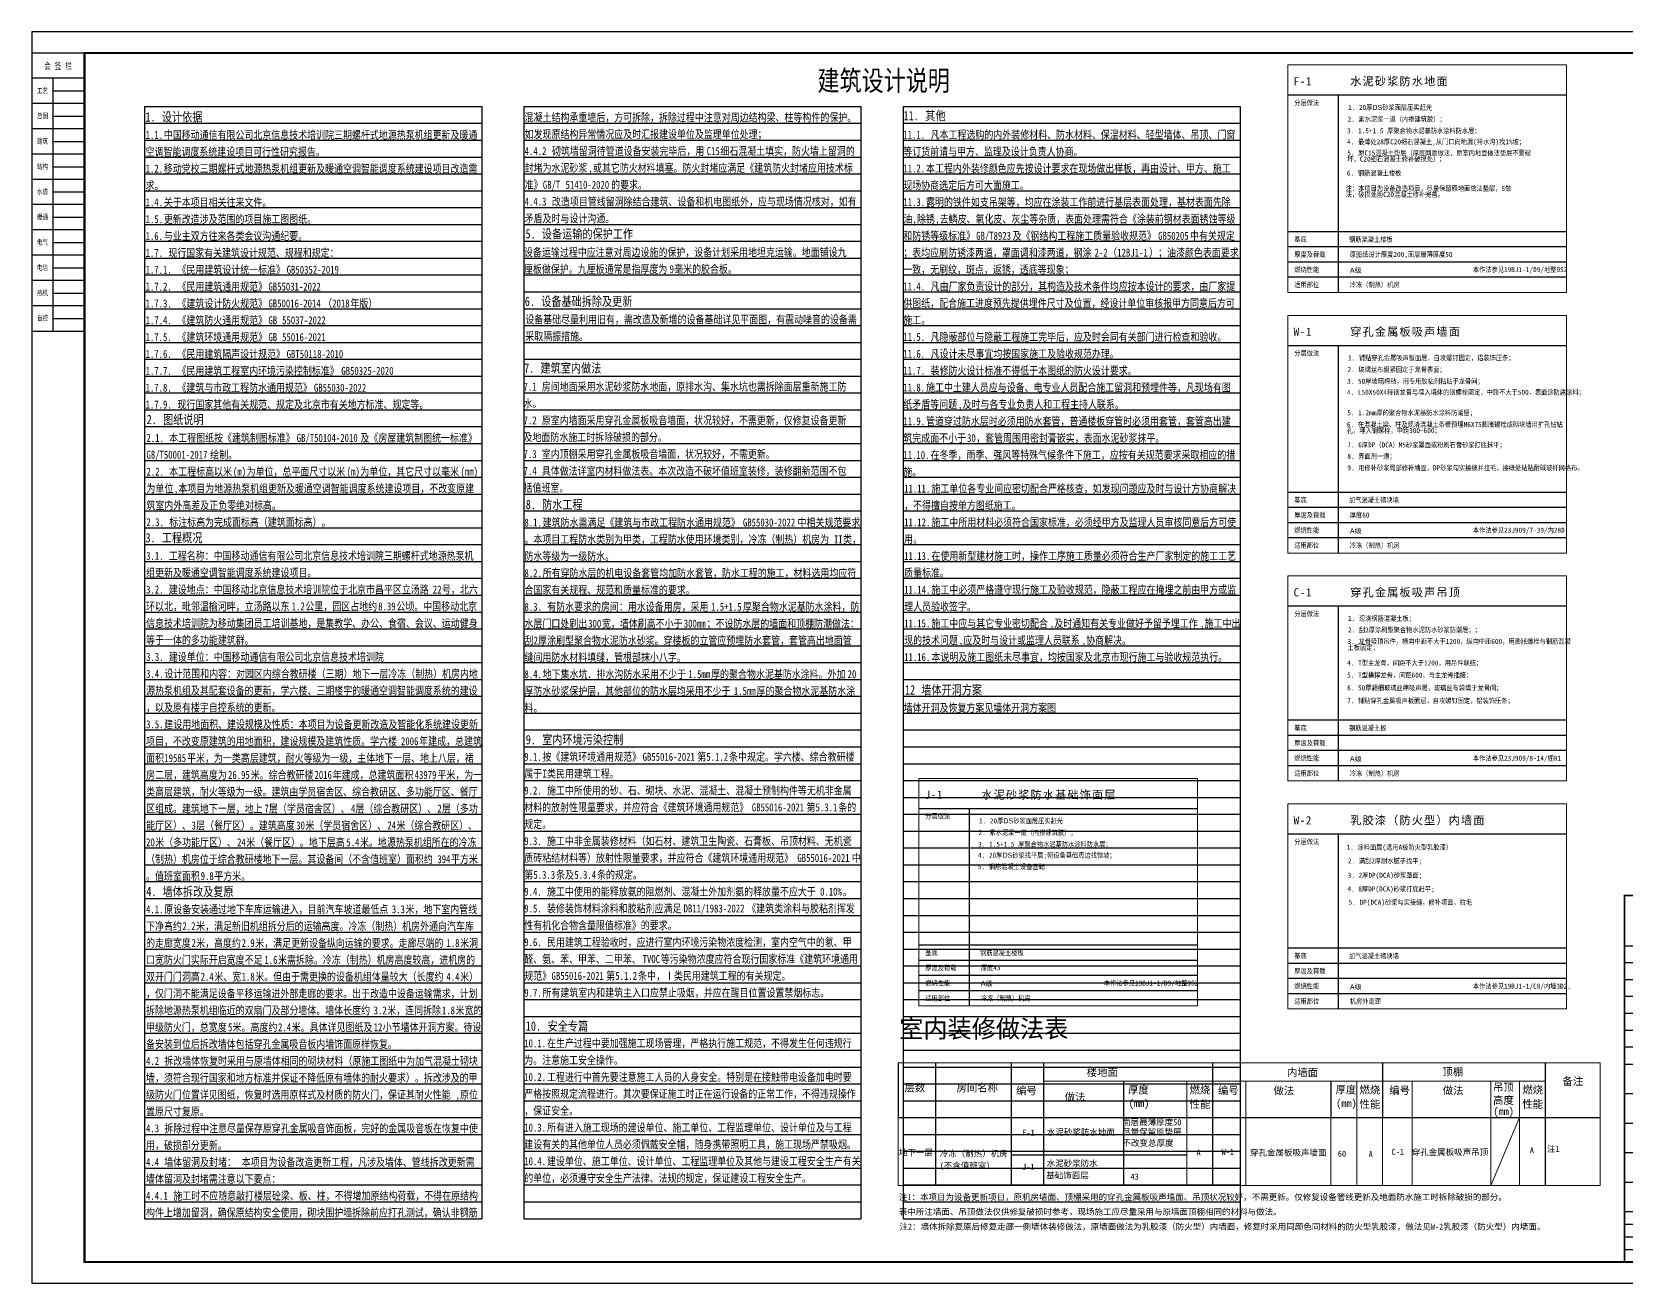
# Model space of a CAD drawing. Extents: x 18543 to 80083, y -69134 to -39434.
# Drawn here: x 18543 to 56379, y -69134 to -39434 of the extents above; entities that cross this region are included whole.
import ezdxf
from ezdxf.enums import TextEntityAlignment as Align

# ---------------------------------------------------------------- set-up
doc = ezdxf.new("R2010")
doc.units = 0
doc.header["$LTSCALE"] = 1000
doc.header["$MEASUREMENT"] = 0
doc.layers.get('0').update_dxf_attribs({"linetype": 'CONTINUOUS'})
for name, color, linetype in [('C_BLOCK_', 7, 'CONTINUOUS'), ('PUB_TEXT', 7, 'CONTINUOUS'), ('PUB_TITLE', 4, 'CONTINUOUS')]:
    doc.layers.add(name, color=color, linetype=linetype)
doc.layers.add('LINE_251', color=251, linetype='CONTINUOUS', plot=False)
doc.layers.add('不打印层', color=167, linetype='CONTINUOUS', plot=False)
for name, color, linetype, lineweight in [('员工餐厅房间材料做法选用表$0$做法参考图集来源', 7, 'CONTINUOUS', 0), ('员工餐厅房间材料做法选用表$0$材料做法选用表$0$HATCH', 4, 'CONTINUOUS', 0), ('员工餐厅房间材料做法选用表$0$材料做法选用表$0$PUB_TEXT', 7, 'CONTINUOUS', 0)]:
    doc.layers.add(name, color=color, linetype=linetype, lineweight=lineweight)
doc.styles.add('-宋体', font='', dxfattribs={"width": 0.8})
doc.styles.add('BZTK 仿宋GB2312', font='SIMFANG_0.TTF')
doc.styles.add('BZTK_仿宋GB2312', font='SIMFANG_0.TTF', dxfattribs={"width": 0.75})
doc.styles.add('FS', font='simfang.ttf', dxfattribs={"width": 0.8})
doc.styles.add('员工餐厅房间材料做法选用表$0$材料做法表$0$Style-黑体', font='simhei.ttf')
doc.styles.add('员工餐厅房间材料做法选用表$0$材料做法选用表$0$STYLE-黑体', font='simhei.ttf')
doc.styles.get('-宋体').set_extended_font_data('SimSun')

# ---------------------------------------------------------------- blocks, each defined once
blk = doc.blocks.new('A$C46C33BC1')
at = {"layer": 'LINE_251'}
for p, q in [((0, 26400), (0, 0)), ((0, 26400), (8000, 26400)), ((8000, 26400), (8000, 0)), ((0, 26000), (8000, 26000)), ((0, 25600), (8000, 25600)), ((0, 25200), (8000, 25200)), ((0, 24800), (8000, 24800)), ((0, 24400), (8000, 24400)), ((0, 24000), (8000, 24000)), ((0, 23600), (8000, 23600)), ((0, 23200), (8000, 23200)), ((0, 22800), (8000, 22800)), ((0, 22400), (8000, 22400)), ((0, 22000), (8000, 22000)), ((0, 21600), (8000, 21600)), ((0, 21200), (8000, 21200)), ((0, 20800), (8000, 20800)), ((0, 20400), (8000, 20400)), ((0, 20000), (8000, 20000)), ((0, 19600), (8000, 19600)), ((0, 19200), (8000, 19200)), ((0, 18800), (8000, 18800)), ((0, 18400), (8000, 18400)), ((0, 18000), (8000, 18000)), ((0, 17600), (8000, 17600)), ((0, 17200), (8000, 17200)), ((0, 16800), (8000, 16800)), ((0, 16400), (8000, 16400)), ((0, 16000), (8000, 16000)), ((0, 15600), (8000, 15600)), ((0, 15200), (8000, 15200)), ((0, 14800), (8000, 14800)), ((0, 14400), (8000, 14400)), ((0, 14000), (8000, 14000)), ((0, 13600), (8000, 13600)), ((0, 13200), (8000, 13200)), ((0, 12800), (8000, 12800)), ((0, 12400), (8000, 12400)), ((0, 12000), (8000, 12000)), ((0, 11600), (8000, 11600)), ((0, 11200), (8000, 11200)), ((0, 10800), (8000, 10800)), ((0, 10400), (8000, 10400)), ((0, 10000), (8000, 10000)), ((0, 9600), (8000, 9600)), ((0, 9200), (8000, 9200)), ((0, 8800), (8000, 8800)), ((0, 8400), (8000, 8400)), ((0, 8000), (8000, 8000)), ((0, 7600), (8000, 7600)), ((0, 7200), (8000, 7200)), ((0, 6800), (8000, 6800)), ((0, 6400), (8000, 6400)), ((0, 6000), (8000, 6000)), ((0, 5600), (8000, 5600)), ((0, 5200), (8000, 5200)), ((0, 4800), (8000, 4800)), ((0, 4400), (8000, 4400)), ((0, 4000), (8000, 4000)), ((0, 3600), (8000, 3600)), ((0, 3200), (8000, 3200)), ((0, 2800), (8000, 2800)), ((0, 2400), (8000, 2400)), ((0, 2000), (8000, 2000)), ((0, 1600), (8000, 1600)), ((0, 1200), (8000, 1200)), ((0, 800), (8000, 800)), ((0, 400), (8000, 400)), ((0, 0), (8000, 0))]:
    blk.add_line(p, q, dxfattribs=at)
blk = doc.blocks.new('标准图框_A1_横式')
for p, q in [((0, 584), (25, 584)), ((10.1, 554), (25, 554)), ((10.1, 542), (25, 542)), ((10.1, 530), (25, 530)), ((10.1, 518), (25, 518)), ((10.1, 506), (25, 506)), ((10.1, 494), (25, 494)), ((10.1, 482), (25, 482)), ((10.1, 470), (25, 470)), ((10.1, 458), (25, 458)), ((831, 160), (756, 160)), ((831, 152), (756, 152)), ((831, 144), (756, 144)), ((831, 136), (756, 136)), ((831, 128), (756, 128)), ((831, 120), (756, 120)), ((831, 112), (756, 112)), ((756, 104), (831, 104)), ((756, 90), (831, 90)), ((756, 76), (831, 76)), ((756, 62), (831, 62)), ((756, 48), (831, 48)), ((756, 34), (831, 34)), ((756, 28), (831, 28)), ((756, 22), (831, 22)), ((756, 16), (831, 16))]:
    blk.add_line(p, q)
at = {"color": 7}
for p, q in [((25, 572), (0, 572)), ((10, 572), (10, 452)), ((25, 560), (0, 560)), ((10.1, 566), (25, 566)), ((25, 548), (0, 548)), ((25, 536), (0, 536)), ((25, 524), (0, 524)), ((25, 512), (0, 512)), ((25, 500), (0, 500)), ((25, 488), (0, 488)), ((25, 488), (0.2, 488)), ((25, 476), (0, 476)), ((25, 476), (0.2, 476)), ((25, 464), (0, 464)), ((25, 464), (0.2, 464))]:
    blk.add_line(p, q, dxfattribs=at)
for points in [[(841, 594), (0, 594)], [(0, 594), (0, 0)], [(0, 584), (0, 452), (25, 452), (25, 584)], [(0, 0), (841, 0)]]:
    blk.add_lwpolyline(points, dxfattribs=at)
at = {"color": 4, "const_width": 0.8}
for points in [[(831, 584), (25, 584)], [(25, 584), (25, 10)]]:
    blk.add_lwpolyline(points, dxfattribs=at)
at = {"lineweight": 80, "const_width": 0.8}
blk.add_lwpolyline([(831, 10), (831, 184), (756, 184), (756, 10)], dxfattribs=at)
at = {"color": 4}
blk.add_lwpolyline([(25, 10, 0.8, 0.8, 0), (831, 10, 0, 0, 0)], format="xyseb", dxfattribs=at)
at = {"lineweight": 30, "const_width": 0.3}
blk.add_lwpolyline([(831, 10), (756, 10)], dxfattribs=at)
at = {"color": 7, "style": 'BZTK 仿宋GB2312', "width": 0.75}
blk.add_text('会 签 栏', height=3, dxfattribs=at).set_placement((5.87, 576.31))
at = {"char_height": 2.5, "width": 9.9, "attachment_point": 5, "style": 'BZTK_仿宋GB2312'}
for s, insert in [('工艺', (5.05, 566)), ('总图', (5.05, 554)), ('建筑', (5.05, 542)), ('结构', (5.05, 530)), ('水道', (5.05, 518)), ('暖通', (5.05, 506)), ('电气', (5.05, 494)), ('电信', (5.05, 482)), ('热机', (5.05, 470)), ('自控', (5.05, 458))]:
    blk.add_mtext(s, dxfattribs=dict(at, insert=insert))
at = {"style": 'BZTK_仿宋GB2312', "width": 0.75}
for tag, height, p in [('工艺', 2.5, (17.55, 569)), ('总图', 2.5, (17.55, 557)), ('建筑', 2.5, (17.55, 545)), ('结构', 2.5, (17.55, 533)), ('水道', 2.5, (17.55, 521)), ('暖通', 2.5, (17.55, 509)), ('电气', 2.5, (17.55, 497)), ('电信', 2.5, (17.55, 485)), ('热机', 2.5, (17.55, 473)), ('自控', 2.5, (17.55, 461)), ('审定', 3, (781.22, 156.28)), ('总设计师', 3, (782, 148)), ('审核', 3, (782, 140)), ('标审', 3, (782, 132)), ('专业负责人', 3, (782, 124)), ('校核', 3, (782, 116)), ('设计', 3, (782, 108)), ('建筑物号', 3, (801, 69)), ('图名', 3, (801, 55)), ('图号', 3, (801, 41)), ('出图状态', 3, (782, 31)), ('设计阶段', 3, (819.5, 31)), ('版号', 3, (782, 25)), ('专业', 3, (819.5, 25)), ('比例', 3, (782, 19)), ('日期', 3, (819.5, 19)), ('张数', 3, (782, 13)), ('张号', 3, (819.5, 13))]:
    blk.add_attdef(tag, text='', height=height, dxfattribs=at).set_placement(p, align=Align.MIDDLE_CENTER)
at = {"style": 'BZTK_仿宋GB2312', "width": 0.75, "flags": 1}
for tag, p in [('审定签名位置_001', (811.75, 157.58)), ('总设计师签名位置_001', (811.75, 149.58)), ('审核签名位置_001', (811.75, 141.58)), ('标审签名位置_001', (811.75, 133.58)), ('专业负责人签名位置_001', (811.75, 125.58)), ('校核签名位置_001', (811.75, 117.58)), ('设计签名位置_001', (811.75, 109.58))]:
    blk.add_attdef(tag, text='', height=3, dxfattribs=at).set_placement(p, align=Align.TOP_LEFT)
at = {"style": 'BZTK_仿宋GB2312', "width": 0.75}
for tag, p in [('建设单位_001', (801, 98.5)), ('项目名称_001', (801, 84.5))]:
    blk.add_attdef(tag, text='', height=3, dxfattribs=at).set_placement(p, align=Align.TOP_LEFT)
blk = doc.blocks.new('A$C1E6212F9')
at = {"layer": 'C_BLOCK_'}
blk.add_blockref('标准图框_A1_横式', (0, 0), dxfattribs=at)

msp = doc.modelspace()

# ---------------------------------------------------------------- linework, layer by layer
at = {"ltscale": 0.0005}
for p, q in [((54963, -40938), (48348, -40938)), ((49548, -40938), (49548, -45618)), ((54963, -44178), (48348, -44178)), ((54963, -44538), (48348, -44538)), ((54963, -44898), (48348, -44898)), ((54963, -45258), (48348, -45258)), ((54963, -46883), (48348, -46883)), ((49548, -46883), (49548, -51804)), ((54963, -50364), (48348, -50364)), ((54963, -50724), (48348, -50724)), ((54963, -51084), (48348, -51084)), ((54963, -51444), (48348, -51444)), ((54963, -53068), (48348, -53068)), ((49548, -53068), (49548, -57215)), ((54963, -55775), (48348, -55775)), ((54963, -56135), (48348, -56135)), ((54963, -56495), (48348, -56495)), ((54963, -56855), (48348, -56855)), ((46206, -57873), (39590, -57873)), ((40790, -57873), (40790, -62553)), ((54963, -58479), (48348, -58479)), ((49548, -58479), (49548, -62626)), ((46206, -61113), (39590, -61113)), ((54963, -61186), (48348, -61186)), ((46206, -61473), (39590, -61473)), ((54963, -61546), (48348, -61546)), ((46206, -61833), (39590, -61833)), ((54963, -61906), (48348, -61906)), ((46206, -62193), (39590, -62193)), ((54963, -62266), (48348, -62266))]:
    msp.add_line(p, q, dxfattribs=at)
msp.add_line((41788, -66086), (45952, -66086))
at = {"layer": 'PUB_TITLE'}
msp.add_lwpolyline([(18543, -69134), (60593, -69134), (60593, -39434), (18543, -39434)], close=True, dxfattribs=at)
at = {"layer": 'PUB_TITLE', "const_width": 50}
msp.add_lwpolyline([(19793, -68634), (60093, -68634), (60093, -39934), (19793, -39934)], close=True, dxfattribs=at)
at = {"layer": '员工餐厅房间材料做法选用表$0$材料做法选用表$0$HATCH'}
for p, q in [((54963, -40218), (48348, -40218)), ((54963, -40218), (48348, -40218)), ((48348, -40218), (48348, -45618)), ((54963, -40218), (54963, -45618)), ((54963, -45618), (48348, -45618)), ((54963, -46163), (48348, -46163)), ((54963, -46163), (48348, -46163)), ((48348, -46163), (48348, -51804)), ((54963, -46163), (54963, -51804)), ((54963, -51804), (48348, -51804)), ((54963, -52348), (48348, -52348)), ((54963, -52348), (48348, -52348)), ((48348, -52348), (48348, -57215)), ((54963, -52348), (54963, -57215)), ((46206, -57153), (39590, -57153)), ((46206, -57153), (39590, -57153)), ((39590, -57153), (39590, -62553)), ((46206, -57153), (46206, -62553)), ((54963, -57215), (48348, -57215)), ((54963, -57759), (48348, -57759)), ((54963, -57759), (48348, -57759)), ((48348, -57759), (48348, -62626)), ((54963, -57759), (54963, -62626)), ((46206, -62553), (39590, -62553)), ((54963, -62626), (48348, -62626)), ((39106, -63906), (55764, -63906)), ((55764, -63906), (55764, -66818)), ((42551, -64339), (54461, -64339)), ((45952, -64339), (45952, -66818)), ((47355, -64339), (47355, -65204)), ((49374, -64339), (49374, -66818)), ((49985, -64339), (49985, -66818)), ((50596, -64339), (50596, -66818)), ((51304, -64339), (51304, -65204)), ((53172, -64339), (53171, -66818)), ((53850, -64339), (53850, -66818)), ((39106, -65204), (39106, -66818)), ((39106, -65204), (55764, -65204)), ((47355, -65204), (47355, -66818)), ((51304, -65204), (51304, -66818)), ((53171, -66818), (53850, -65204)), ((39106, -66818), (55764, -66818))]:
    msp.add_line(p, q, dxfattribs=at)
at = {"layer": '员工餐厅房间材料做法选用表$0$材料做法选用表$0$HATCH', "lineweight": 30}
for p, q in [((39106, -63906), (39106, -65204)), ((39987, -63906), (39987, -65204)), ((41788, -63906), (41788, -66818)), ((42551, -63906), (42551, -65204)), ((46562, -63906), (46562, -65204)), ((46562, -63906), (46562, -65204)), ((50596, -63906), (50596, -65204)), ((54461, -63906), (54461, -65204)), ((44451, -64333), (44451, -65198)), ((49375, -64333), (49375, -65198)), ((39106, -65204), (55764, -65204)), ((39987, -65204), (39987, -66818)), ((42551, -65204), (42551, -66818)), ((44451, -65198), (44451, -66818)), ((46562, -65204), (46562, -66818)), ((46563, -65204), (46563, -66818)), ((54461, -65204), (54461, -66818))]:
    msp.add_line(p, q, dxfattribs=at)

# ---------------------------------------------------------------- block references
at = {"layer": 'PUB_TEXT', "xscale": 50, "yscale": 50, "zscale": 50}
msp.add_blockref('A$C1E6212F9', (18543, -69134), dxfattribs=at)
at = {"layer": '不打印层'}
for p in [(21219, -67604), (30219, -67604), (39219, -67604)]:
    msp.add_blockref('A$C46C33BC1', p, dxfattribs=at)

# ---------------------------------------------------------------- texts
at = {"style": '-宋体', "width": 0.8}
msp.add_text('建筑设计说明', height=480, dxfattribs=at).set_placement((37188, -40830))
at = {"color": 7, "lineweight": 30, "style": '员工餐厅房间材料做法选用表$0$材料做法选用表$0$STYLE-黑体'}
for s, height, p in [('水泥砂浆防水地面 ', 144.2, (42632, -65622)), ('尽量保留原垫层', 144.2, (44418, -65615)), ('面层最薄厚度50', 144.2, (44418, -65386)), ('F-1', 144.2, (42051, -65632)), ('不改变总厚度', 144.2, (44426, -65880)), ('地下一层', 144.2, (39120, -66106)), ('冷冻（制热）机房', 144.2, (40088, -66130)), ('水泥砂浆防水', 144.2, (42627, -66362)), ('A', 144, (46183, -66109)), ('W-1', 144.2, (46778, -66090)), ('穿孔金属板吸声墙面 ', 144.2, (47451, -66108)), ('60', 144.2, (49538, -66134)), ('A', 144, (50269, -66143)), ('C-1', 144.2, (50812, -66091)), ('穿孔金属板吸声吊顶 ', 144.2, (51289, -66097)), ('A', 144, (54094, -66051)), ('注1', 144.2, (54501, -66022)), ('(不含值班室）', 144.2, (40088, -66415)), ('J-1', 144.2, (42043, -66444)), ('基础饰面层 ', 144.2, (42617, -66648)), ('43', 144.2, (44615, -66679)), ('表中所注墙面、吊顶做法仅供修复破损时参考，现场施工应尽量采用与原墙面顶棚相同的材料与做法。', 144.17, (39120, -67513)), ('注1：本项目为设备更新项目，原机房墙面、顶棚采用的穿孔金属板吸声墙面、吊顶状况较好，不需更新。仅修复设备管线更新及地面防水施工时拆除破损的部分。 ', 144.17, (39120, -67164)), ('注2：墙体拆除复原后修复走廊一侧墙体装修做法，原墙面做法为乳胶漆（防火型）内墙面，修复时采用同颜色同材料的防火型乳胶漆，做法见W-2乳胶漆（防火型）内墙面。 ', 144.17, (39133, -67866))]:
    msp.add_text(s, height=height, dxfattribs=at).set_placement(p)
at = {"layer": 'PUB_TEXT', "style": 'FS', "width": 0.8}
for s, p in [('1.', (21240, -41561)), ('设计依据', (21627, -41561)), ('11.', (39231, -41530)), ('其他', (39747, -41530)), ('5.', (30259, -44338)), ('设备运输的保护工作', (30646, -44338)), ('6.', (30243, -45939)), ('设备基础拆除及更新', (30631, -45939)), ('建筑室内做法', (30614, -47523)), ('7.', (30227, -47523)), ('2.', (21268, -48745)), ('图纸说明', (21656, -48745)), ('8.', (30265, -50762)), ('防水工程', (30652, -50762)), ('3.', (21240, -51551)), ('工程概况', (21627, -51551)), ('12', (39265, -55162)), ('墙体开洞方案', (39652, -55162)), ('9.', (30266, -56343)), ('室内环境污染控制', (30653, -56343)), ('4.', (21259, -59949)), ('墙体拆改及复原', (21646, -59949)), ('10.', (30266, -63143)), ('安全专篇', (30782, -63143))]:
    msp.add_text(s, height=220.6, dxfattribs=at).set_placement(p)
at = {"layer": 'PUB_TEXT', "color": 1, "style": '-宋体', "width": 0.8}
for s, height, p in [('混凝土结构承重墙后，方可拆除，拆除过程中注意对周边结构梁、柱等构件的保护。', 189.87, (30238, -41558)), ('1.1.', 189.9, (21242, -41974)), ('中国移动通信有限公司北京信息技术培训院三期螺杆式地源热泵机组更新及暖通', 189.87, (21674, -41974)), ('如发现原结构异常情况应及时汇报建设单位及监理单位处理；', 189.87, (30238, -41958)), ('11.1.', 189.9, (39225, -41969)), ('凡本工程选购的内外装修材料、防水材料、保温材料、轻型墙体、吊顶、门窗', 189.87, (39873, -41969)), ('空调智能调度系统建设项目可行性研究报告。', 189.87, (21242, -42374)), ('4.4.2', 189.9, (30238, -42358)), ('砌筑墙留洞待管道设备安装完毕后，用', 189.87, (30886, -42358)), ('C15', 189.9, (34559, -42358)), ('细石混凝土填实，防火墙上留洞的', 189.87, (34883, -42358)), ('等订货前请与甲方、监理及设计负责人协商。', 189.87, (39225, -42369)), ('1.2.', 189.9, (21242, -42774)), ('移动党校三期螺杆式地源热泵机组更新及暖通空调智能调度系统建设项目改造需', 189.87, (21674, -42774)), ('封堵为水泥砂浆', 189.9, (30238, -42758)), (',', 190, (31750, -42758)), ('或其它防火材料填塞。防火封堵应满足《建筑防火封堵应用技术标', 189.87, (31858, -42758)), ('11.2.', 189.9, (39225, -42769)), ('本工程内外装修颜色应先按设计要求在现场做出样板，再由设计、甲方、施工', 189.87, (39765, -42769)), ('求。', 189.9, (21242, -43174)), ('准》', 189.9, (30238, -43158)), ('GB/T', 189.9, (30670, -43158)), ('51410-2020', 189.9, (31210, -43158)), ('的要求。', 189.9, (32290, -43158)), ('现场协商选定后方可大面施工。', 189.87, (39225, -43169)), ('1.4.', 189.9, (21242, -43574)), ('关于本项目相关往来文件。', 189.87, (21674, -43574)), ('4.4.3', 189.9, (30238, -43558)), ('改造项目管线留洞除结合建筑、设备和机电图纸外，应与现场情况核对，如有', 189.87, (30886, -43558)), ('11.3.', 189.9, (39225, -43569)), ('露明的铁件如支吊架等，均应在涂装工作前进行基层表面处理，基材表面先除', 189.87, (39765, -43569)), ('1.5.', 189.9, (21242, -43974)), ('更新改造涉及范围的项目施工图图纸。', 189.87, (21674, -43974)), ('矛盾及时与设计沟通。', 189.9, (30238, -43958)), ('油', 190, (39225, -43969)), ('除锈', 189.9, (39549, -43969)), ('去鳞皮、氧化皮、灰尘等杂质，表面处理需符合《涂装前钢材表面锈蚀等级', 189.87, (40089, -43969)), ('1.6.', 189.9, (21242, -44374)), ('与业主双方往来各类会议沟通纪要。', 189.87, (21674, -44374)), ('和防锈等级标准》', 189.9, (39225, -44369)), (',', 190, (39441, -43969)), (',', 190, (39981, -43969)), ('GB/T8923', 189.9, (40954, -44369)), ('及《钢结构工程施工质量验收规范》', 189.87, (41818, -44369)), ('GB50205', 189.9, (45274, -44369)), ('中有关规定', 189.9, (46030, -44369)), ('1.7.', 189.9, (21242, -44774)), ('现行国家有关建筑设计规范、规程和规定：', 189.87, (21782, -44774)), ('设备运输过程中应注意对周边设施的保护，设备计划采用地坦克运输。地面铺设九', 189.87, (30223, -44759)), ('；表均应刷防锈漆两道，罩面调和漆两道，钢涂', 189.87, (39225, -44769)), ('2-2', 189.9, (43762, -44769)), ('（', 190, (44086, -44769)), ('12BJ1-1', 189.9, (44302, -44769)), ('）；油漆颜色表面要求', 189.9, (45058, -44769)), ('1.7.1.', 189.9, (21242, -45174)), ('《民用建筑设计统一标准》', 189.87, (21998, -45174)), ('GB50352-2019', 189.87, (24590, -45174)), ('厘板做保护。九厘板通常是指厚度为', 189.87, (30223, -45159)), ('9', 190, (33679, -45159)), ('毫米的胶合板。', 189.9, (33787, -45159)), ('一致，无刷纹，斑点，返锈，透底等现象；', 189.87, (39225, -45169)), ('1.7.2.', 189.9, (21242, -45574)), ('《民用建筑通用规范》', 189.9, (21998, -45574)), ('GB55031-2022', 189.87, (24158, -45574)), ('11.4.', 189.9, (39225, -45569)), ('凡由厂家负责设计的部分，其构造及技术条件均应按本设计的要求，由厂家提', 189.87, (39873, -45569)), ('《建筑设计防火规范》', 189.9, (21998, -45974)), ('GB50016-2014', 189.87, (24158, -45974)), ('（', 190, (25455, -45974)), ('年版）', 189.9, (26103, -45974)), ('供图纸，配合施工进度预先提供埋件尺寸及位置，经设计单位审核报甲方同意后方可', 189.87, (39225, -45969)), ('1.7.3.', 189.9, (21242, -45974)), ('《建筑防火通用规范》', 189.9, (21998, -46374)), ('2018', 189.9, (25671, -45974)), ('设备基础尽量利用旧有，需改造及新增的设备基础详见平面图，有震动噪音的设备需', 189.87, (30253, -46355)), ('施工。', 189.9, (39225, -46369)), ('1.7.4.', 189.9, (21242, -46374)), ('GB', 189.9, (24158, -46374)), ('55037-2022', 189.9, (24482, -46374)), ('采取隔振措施。', 189.9, (30253, -46755)), ('1.7.5.', 189.9, (21242, -46774)), ('《建筑环境通用规范》', 189.9, (21998, -46774)), ('GB', 189.9, (24158, -46774)), ('55016-2021', 189.9, (24482, -46774)), ('11.5.', 189.9, (39225, -46769)), ('凡隐蔽部位与隐蔽工程施工完毕后，应及时会同有关部门进行检查和验收。', 189.87, (39873, -46769)), ('1.7.6.', 189.9, (21242, -47174)), ('《民用建筑隔声设计规范》', 189.87, (21998, -47174)), ('GBT50118-2010', 189.87, (24590, -47174)), ('11.6.', 189.9, (39225, -47169)), ('凡设计未尽事宜均按国家施工及验收规范办理。', 189.87, (39873, -47169)), ('1.7.7.', 189.9, (21242, -47574)), ('《民用建筑工程室内环境污染控制标准》', 189.87, (21998, -47574)), ('GB50325-2020', 189.87, (25887, -47574)), ('11.7.', 189.9, (39225, -47569)), ('装修防火设计标准不得低于本图纸的防火设计要求。', 189.87, (39873, -47569)), ('1.7.8.', 189.9, (21242, -47974)), ('《建筑与市政工程防水通用规范》', 189.87, (21998, -47974)), ('GB55030-2022', 189.87, (25238, -47974)), ('7.1', 189.9, (30212, -47950)), ('房间地面采用水泥砂浆防水地面，原排水沟、集水坑也需拆除面层重新施工防', 189.87, (30645, -47950)), ('11.8.', 189.9, (39225, -47969)), ('施工中土建人员应与设备、电专业人员配合施工留洞和预埋件等，凡现场有图', 189.87, (39765, -47969)), ('1.7.9.', 189.9, (21242, -48374)), ('现行国家其他有关规范、规定及北京市有关地方标准、规定等。', 189.87, (21998, -48374)), ('水。', 189.9, (30212, -48350)), ('纸矛盾等问题', 189.9, (39225, -48369)), (',', 190, (40522, -48369)), ('及时与各专业负责人和工程主持人联系。', 189.87, (40630, -48369)), ('7.2', 189.9, (30212, -48750)), ('原室内墙面采用穿孔金属板吸音墙面，状况较好，不需更新，仅修复设备更新', 189.87, (30645, -48750)), ('11.9.', 189.9, (39225, -48769)), ('管道穿过防水层时必须用防水套管，普通楼板穿管时必须用套管，套管高出建', 189.87, (39765, -48769)), ('2.1.', 189.9, (21263, -49166)), ('本工程图纸按《建筑制图标准》', 189.87, (21803, -49166)), ('GB/T50104-2010', 189.87, (24828, -49166)), ('及《房屋建筑制图统一标准》', 189.87, (26340, -49166)), ('及地面防水施工时拆除破损的部分。', 189.87, (30212, -49150)), ('筑完成面不小于', 189.9, (39225, -49169)), ('30', 189.9, (40738, -49169)), ('，套管周围用密封膏嵌实，表面水泥砂浆抹平。', 189.87, (40954, -49169)), ('GB/T50001-2017', 189.87, (21263, -49566)), ('绘制。', 189.9, (22776, -49566)), ('7.3', 189.9, (30212, -49550)), ('室内顶棚采用穿孔金属板吸音墙面，状况较好，不需更新。', 189.87, (30645, -49550)), ('11.10.', 189.9, (39225, -49569)), ('在冬季，雨季、强风等特殊气候条件下施工，应按有关规范要求采取相应的措', 189.87, (39873, -49569)), ('2.2.', 189.9, (21263, -49966)), ('本工程标高以米', 189.9, (21803, -49966)), ('(m)', 189.9, (23316, -49966)), ('为单位，总平面尺寸以米', 189.87, (23640, -49966)), ('(m)', 189.9, (26016, -49966)), ('为单位，其它尺寸以毫米', 189.87, (26340, -49966)), ('(mm)', 189.9, (28717, -49966)), ('7.4', 189.9, (30212, -49950)), ('具体做法详室内材料做法表。本次改造不破坏值班室装修，装修翻新范围不包', 189.87, (30645, -49950)), ('施。', 189.9, (39225, -49969)), ('为单位', 189.9, (21263, -50366)), ('本项目为地源热泵机组更新及暖通空调智能调度系统建设项目，不改变原建', 189.87, (22020, -50366)), ('括值班室。', 189.9, (30212, -50350)), ('11.11.', 189.9, (39245, -50369)), ('施工单位各专业间应密切配合严格核查，如发现问题应及时与设计方协商解决', 189.87, (39893, -50369)), ('筑室内外高差及正负零绝对标高。', 189.87, (21263, -50766)), (',', 190, (21912, -50366)), ('，不得擅自按单方图纸施工。', 189.87, (39245, -50769)), ('2.3.', 189.9, (21263, -51166)), ('标注标高为完成面标高（建筑面标高）。', 189.87, (21803, -51166)), ('8.1.', 189.9, (30234, -51174)), ('建筑防水需满足《建筑与市政工程防水通用规范》', 189.87, (30666, -51174)), ('GB55030-2022', 189.87, (35419, -51174)), ('中相关规范要求', 189.9, (36715, -51174)), ('11.12.', 189.9, (39245, -51169)), ('施工中所用材料必须符合国家标准，必须经甲方及监理人员审核同意后方可使', 189.87, (39893, -51169)), ('。本项目工程防水类别为甲类，工程防水使用环境类别，冷冻（制热）机房为', 189.87, (30234, -51574)), ('II', 189.9, (37579, -51574)), ('类，', 189.9, (37795, -51574)), ('用。', 189.9, (39245, -51569)), ('3.1.', 189.9, (21254, -51965)), ('工程名称：中国移动通信有限公司北京信息技术培训院三期螺杆式地源热泵机', 189.87, (21794, -51965)), ('防水等级为一级防水。', 189.9, (30234, -51974)), ('11.13.', 189.9, (39245, -51969)), ('在使用新型建材施工时，操作工序施工质量必须符合生产厂家制定的施工工艺', 189.87, (39893, -51969)), ('组更新及暖通空调智能调度系统建设项目。', 189.87, (21254, -52365)), ('8.2.', 189.9, (30234, -52374)), ('所有穿防水层的机电设备套管均加防水套管，防水工程的施工，材料选用均应符', 189.87, (30666, -52374)), ('质量标准。', 189.9, (39245, -52369)), ('3.2.', 189.9, (21254, -52765)), ('建设地点：中国移动北京信息技术培训院位于北京市昌平区立汤路', 189.87, (21794, -52765)), ('22', 189.9, (28059, -52765)), ('号，北六', 189.9, (28275, -52765)), ('合国家有关规程、规范和质量标准的要求。', 189.87, (30234, -52774)), ('11.14.', 189.9, (39245, -52769)), ('施工中必须严格遵守现行施工及验收规范，隐蔽工程应在掩埋之前由甲方或监', 189.87, (39893, -52769)), ('环以北，毗邻温榆河畔，立汤路以东', 189.87, (21254, -53165)), ('公里，园区占地约', 189.9, (25035, -53165)), ('公顷。中国移动北京', 189.9, (27195, -53165)), ('有防水要求的房间：用水设备用房，采用', 189.87, (30774, -53174)), ('厚聚合物水泥基防水涂料，防', 189.87, (35419, -53174)), ('理人员验收签字。', 189.9, (39245, -53169)), ('信息技术培训院为移动集团员工培训基地，是集教学、办公、食宿、会议、运动健身', 189.87, (21254, -53565)), ('1.2', 189.9, (24710, -53165)), ('8.39', 189.9, (26763, -53165)), ('8.3.', 189.9, (30234, -53174)), ('1.5+1.5', 189.9, (34663, -53174)), ('施工中应与其它专业密切配合', 189.87, (39893, -53569)), ('水层门口处刷出', 189.9, (30234, -53574)), ('300', 189.9, (31746, -53574)), ('宽，墙体刷高不小于', 189.9, (32071, -53574)), ('300mm', 189.9, (34015, -53574)), ('；不设防水层的墙面和顶棚防潮做法：', 189.87, (34555, -53574)), ('11.15.', 189.9, (39245, -53569)), (',', 190, (42701, -53569)), ('及时通知有关专业做好予留予埋工作', 189.87, (42809, -53569)), (',', 190, (46266, -53569)), ('施工中出', 189.9, (46374, -53569)), ('等于一体的多功能建筑群。', 189.87, (21254, -53965)), ('刮', 190, (30234, -53974)), ('2', 190, (30450, -53974)), ('厚涂刷型聚合物水泥防水砂浆。穿楼板的立管应预埋防水套管，套管高出地面管', 189.87, (30558, -53974)), ('现的技术问题', 189.9, (39245, -53969)), (',', 190, (40541, -53969)), ('应及时与设计或监理人员联系', 189.87, (40649, -53969)), (',', 190, (43457, -53969)), ('协商解决。', 189.9, (43565, -53969)), ('3.3.', 189.9, (21254, -54365)), ('建设单位：中国移动通信有限公司北京信息技术培训院', 189.87, (21794, -54365)), ('缝间用防水材料填缝，管根部抹小八字。', 189.87, (30234, -54374)), ('11.16.', 189.9, (39245, -54369)), ('本说明及施工图纸未尽事宜，均按国家及北京市现行施工与验收规范执行。', 189.87, (39893, -54369)), ('3.4.', 189.9, (21254, -54765)), ('设计范围和内容：对园区内综合教研楼（三期）地下一层冷冻（制热）机房内地', 189.87, (21686, -54765)), ('8.4.', 189.9, (30234, -54774)), ('地下集水坑．排水沟防水采用不少于', 189.87, (30666, -54774)), ('1.5mm', 189.9, (34123, -54774)), ('厚的聚合物水泥基防水涂料。外加', 189.87, (34663, -54774)), ('20', 189.9, (37903, -54774)), ('源热泵机组及其配套设备的更新，学六楼、三期楼宇的暖通空调智能调度系统的建设', 189.87, (21254, -55165)), ('厚防水砂浆保护层，其他部位的防水层均采用不少于', 189.87, (30234, -55174)), ('1.5mm', 189.9, (35203, -55174)), ('厚的聚合物水泥基防水涂', 189.87, (35743, -55174)), ('，以及原有楼宇自控系统的更新。', 189.87, (21254, -55565)), ('料。', 189.9, (30234, -55574)), ('墙体开洞及恢复方案见墙体开洞方案图', 189.87, (39234, -55574)), ('3.5.', 189.9, (21254, -55965)), ('建设用地面积、建设规模及性质：本项目为设备更新改造及智能化系统建设更新', 189.87, (21686, -55965)), ('项目，不改变原建筑的用地面积，建设规模及建筑性质。学六楼', 189.87, (21254, -56365)), ('2006', 189.9, (27303, -56365)), ('年建成，总建筑', 189.9, (27735, -56365)), ('面积', 189.9, (21254, -56765)), ('19585', 189.9, (21686, -56765)), ('平米，为一类高层建筑，耐火等级为一级，主体地下一层、地上八层，裙', 189.87, (22226, -56765)), ('9.1.', 189.9, (30229, -56736)), ('按《建筑环境通用规范》', 189.87, (30661, -56736)), ('GB55016-2021', 189.87, (33038, -56736)), ('第', 190, (34334, -56736)), ('5.1.2', 189.9, (34550, -56736)), ('条中规定。学六楼、综合教研楼', 189.87, (35090, -56736)), ('房二层，建筑高度为', 189.9, (21254, -57165)), ('26.95', 189.9, (23198, -57165)), ('米。综合教研楼', 189.9, (23738, -57165)), ('2016', 189.9, (25251, -57165)), ('年建成，总建筑面积', 189.9, (25683, -57165)), ('43979', 189.9, (27627, -57165)), ('平米，为一', 189.9, (28167, -57165)), ('属于', 189.9, (30229, -57136)), ('I', 190, (30661, -57136)), ('类民用建筑工程。', 189.9, (30769, -57136)), ('类高层建筑，耐火等级为一级。建筑由学员宿舍区、综合教研区、多功能厅区、餐厅', 189.87, (21254, -57565)), ('9.2.', 189.9, (30229, -57536)), ('施工中所使用的砂、石、砌块、水泥、混凝土、混凝土预制构件等无机非金属', 189.87, (30769, -57536)), ('区组成。建筑地下一层，地上', 189.87, (21254, -57965)), ('7', 190, (24062, -57965)), ('层（学员宿舍区）、', 189.9, (24170, -57965)), ('4', 190, (26115, -57965)), ('层（综合教研区）、', 189.9, (26223, -57965)), ('2', 190, (28167, -57965)), ('层（多功', 189.9, (28275, -57965)), ('材料的放射性限量要求，并应符合《建筑环境通用规范》', 189.87, (30229, -57936)), ('GB55016-2021', 189.87, (35630, -57936)), ('第', 190, (36926, -57936)), ('5.3.1', 189.9, (37142, -57936)), ('条的', 189.9, (37682, -57936)), ('能厅区）、', 189.9, (21254, -58365)), ('3', 190, (22334, -58365)), ('层（餐厅区）。建筑高度', 189.87, (22442, -58365)), ('30', 189.9, (24818, -58365)), ('米（学员宿舍区）、', 189.9, (25035, -58365)), ('24', 189.9, (26979, -58365)), ('米（综合教研区）、', 189.9, (27195, -58365)), ('规定。', 189.9, (30229, -58336)), ('20', 189.9, (21254, -58765)), ('米（多功能厅区）、', 189.9, (21470, -58765)), ('24', 189.9, (23414, -58765)), ('米（餐厅区）。地下层高', 189.87, (23630, -58765)), ('5.4', 189.9, (26007, -58765)), ('米。地源热泵机组所在的冷冻', 189.87, (26331, -58765)), ('9.3.', 189.9, (30229, -58736)), ('施工中非金属装修材料（如石材、建筑卫生陶瓷、石膏板、吊顶材料、无机瓷', 189.87, (30769, -58736)), ('（制热）机房位于综合教研楼地下一层。其设备间（不含值班室）面积约', 189.87, (21254, -59165)), ('394', 189.9, (28167, -59165)), ('平方米', 189.9, (28491, -59165)), ('质砖粘结材料等）放射性限量要求，并应符合《建筑环境通用规范》', 189.87, (30229, -59136)), ('GB55016-2021', 189.87, (36710, -59136)), ('中', 190, (38006, -59136)), ('。值班室面积', 189.9, (21254, -59565)), ('9.8', 189.9, (22550, -59565)), ('平方米。', 189.9, (22874, -59565)), ('第', 190, (30229, -59536)), ('5.3.3', 189.9, (30445, -59536)), ('条及', 189.9, (30985, -59536)), ('5.3.4', 189.9, (31417, -59536)), ('条的规定。', 189.9, (31957, -59536)), ('9.4.', 189.9, (30229, -59936)), ('施工中使用的能释放氨的阻燃剂、混凝土外加剂氨的释放量不应大于', 189.87, (30769, -59936)), ('0.10%%%', 189.9, (37250, -59936)), ('原设备安装通过地下车库运输进入，目前汽车坡道最低点', 189.87, (21685, -60355)), ('米，地下室内管线', 189.9, (27410, -60355)), ('9.5.', 189.9, (30229, -60336)), ('装修装饰材料涂料和胶粘剂应满足', 189.87, (30769, -60336)), ('DB11/1983-2022', 189.87, (34010, -60336)), ('《建筑类涂料与胶粘剂挥发', 189.87, (35522, -60336)), ('。', 190, (37790, -59936)), ('4.1.', 189.9, (21253, -60355)), ('下净高约', 189.9, (21253, -60755)), ('米，满足新旧机组拆分后的运输高度。冷冻（制热）机房外通向汽车库', 189.87, (22441, -60755)), ('3.3', 189.9, (27086, -60355)), ('性有机化合物含量限值标准》的要求。', 189.87, (30229, -60736)), ('2.2', 189.9, (22117, -60755)), ('民用建筑工程验收时，应进行室内环境污染物浓度检测，室内空气中的氡、甲', 189.87, (30769, -61136)), ('的走廊宽度', 189.9, (21253, -61155)), ('2', 190, (22333, -61155)), ('米，高度约', 189.9, (22441, -61155)), ('2.9', 189.9, (23521, -61155)), ('米，满足更新设备纵向运输的要求。走廊尽端的', 189.87, (23845, -61155)), ('1.8', 189.9, (28382, -61155)), ('米洞', 189.9, (28706, -61155)), ('9.6.', 189.9, (30229, -61136)), ('口宽防火门实际开启宽度不足', 189.87, (21253, -61555)), ('1.6', 189.9, (24061, -61555)), ('米需拆除。冷冻（制热）机房高度较高，进机房的', 189.87, (24385, -61555)), ('醛、氨、苯、甲苯、二甲苯、', 189.87, (30229, -61536)), ('TVOC', 189.9, (33038, -61536)), ('等污染物浓度应符合现行国家标准《建筑环境通用', 189.87, (33470, -61536)), ('双开门门洞高', 189.9, (21253, -61955)), ('2.4', 189.9, (22549, -61955)), ('米、宽', 189.9, (22873, -61955)), ('1.8', 189.9, (23521, -61955)), ('米。但由于需更换的设备机组体量较大（长度约', 189.87, (23845, -61955)), ('4.4', 189.9, (28382, -61955)), ('米）', 189.9, (28706, -61955)), ('规范》', 189.9, (30229, -61936)), ('GB55016-2021', 189.87, (30877, -61936)), ('第', 190, (32173, -61936)), ('5.1.2', 189.9, (32389, -61936)), ('条中，Ⅰ类民用建筑工程的有关规定。', 189.87, (32930, -61936)), ('，仅门洞不能满足设备平移运输进外部走廊的要求。出于改造中设备运输需求，计划', 189.87, (21253, -62355)), ('9.7.', 189.9, (30229, -62336)), ('所有建筑室内和建筑主入口应禁止吸烟，并应在醒目位置设置禁烟标志。', 189.87, (30661, -62336)), ('拆除地源热泵机组临近的双扇门及部分墙体。墙体长度约', 189.87, (21253, -62755)), ('3.2', 189.9, (26654, -62755)), ('米，连同拆除', 189.9, (26978, -62755)), ('1.8', 189.9, (28274, -62755)), ('米宽的', 189.9, (28598, -62755)), ('甲级防火门，总宽度', 189.9, (21253, -63155)), ('5', 190, (23197, -63155)), ('米。高度约', 189.9, (23305, -63155)), ('2.4', 189.9, (24385, -63155)), ('米。具体详见图纸及', 189.9, (24710, -63155)), ('12', 189.9, (26654, -63155)), ('小节墙体开洞方案。待设', 189.87, (26870, -63155)), ('备安装到位后拆改墙体包括穿孔金属吸音板内墙饰面原样恢复。', 189.87, (21253, -63555)), ('10.1.', 189.9, (30229, -63536)), ('在生产过程中要加强施工现场管理，严格执行施工规范，不得发生任何违规行', 189.87, (30769, -63536)), ('4.2', 189.9, (21253, -63955)), ('拆改墙体恢复时采用与原墙体相同的砌块材料（原施工图纸中为加气混凝土砌块', 189.87, (21685, -63955)), ('为。注意施工安全操作。', 189.87, (30229, -63936)), ('墙，须符合现行国家和地方标准并保证不降低原有墙体的耐火要求）。拆改涉及的甲', 189.87, (21253, -64355)), ('10.2.', 189.9, (30229, -64336)), ('工程进行中首先要注意施工人员的人身安全。特别是在接触带电设备加电时要', 189.87, (30769, -64336)), ('级防火门位置详见图纸，恢复时选用原样式及材质的防火门，保证其耐火性能', 189.87, (21253, -64755)), ('原位', 189.9, (28706, -64755)), ('严格按照规定流程进行。其次要保证施工时正在运行设备的正常工作，不得违规操作', 189.87, (30229, -64736)), ('置原尺寸复原。', 189.9, (21253, -65155)), (',', 190, (28598, -64755)), ('，保证安全。', 189.9, (30229, -65136)), ('4.3', 189.9, (21253, -65555)), ('拆除过程中注意尽量保存原穿孔金属吸音饰面板，完好的金属吸音板在恢复中使', 189.87, (21685, -65555)), ('10.3.', 189.9, (30229, -65536)), ('所有进入施工现场的建设单位、施工单位、工程监理单位、设计单位及与工程', 189.87, (30769, -65536)), ('用，破损部分更新。', 189.9, (21253, -65955)), ('建设有关的其他单位人员必须佩戴安全帽，随身携带照明工具，施工现场严禁吸烟。', 189.87, (30229, -65936)), ('4.4', 189.9, (21253, -66355)), ('墙体留洞及封堵：', 189.9, (21685, -66355)), ('本项目为设备改造更新工程，凡涉及墙体、管线拆改更新需', 189.87, (23521, -66355)), ('10.4.', 189.9, (30229, -66336)), ('建设单位、施工单位、设计单位、工程监理单位及其他与建设工程安全生产有关', 189.87, (30769, -66336)), ('墙体留洞及封堵需注意以下要点：', 189.87, (21253, -66755)), ('的单位，必须遵守安全生产法律、法规的规定，保证建设工程安全生产。', 189.87, (30229, -66736)), ('施工时不应随意敲打楼层砼梁、板、柱，不得增加原结构荷载，不得在原结构', 189.87, (21901, -67155)), ('4.4.1', 189.9, (21253, -67155)), ('构件上增加留洞，确保原结构安全使用，砌块围护墙拆除前应打孔测试，确认非钢筋', 189.87, (21253, -67555))]:
    msp.add_text(s, height=height, dxfattribs=at).set_placement(p)
at = {"layer": 'PUB_TEXT', "linetype": 'Continuous', "lineweight": -3, "char_height": 193.2, "attachment_point": 1, "line_spacing_factor": 0.722892, "style": '员工餐厅房间材料做法选用表$0$材料做法表$0$Style-黑体'}
for s, insert in [('{\\fSimHei|b1|i0|c134|p7;\\T1.108;水泥砂浆防水地面}', (49833, -40510)), ('{\\fSimHei|b1|i0|c134|p7;\\T1.108;F-1}', (48488, -40510)), ('{\\fSimHei|b1|i0|c134|p7;\\T1.108;W-1}', (48488, -46455)), ('{\\fSimHei|b1|i0|c134|p7;\\T1.108;穿孔金属板吸声墙面}', (49833, -46455)), ('{\\fSimHei|b1|i0|c134|p7;\\T1.108;C-1}', (48488, -52640)), ('{\\fSimHei|b1|i0|c134|p7;\\T1.108;穿孔金属板吸声吊顶}', (49833, -52640)), ('{\\fSimHei|b1|i0|c134|p7;\\T1.108;J-1}', (39730, -57445)), ('{\\fSimHei|b1|i0|c134|p7;\\T1.108;水泥砂浆防水基础饰面层}', (41076, -57445)), ('{\\fSimHei|b1|i0|c0|p7;\\T1.108;W-2}', (48488, -58051)), ('{\\fSimHei|b1|i0|c134|p7;\\T1.108;乳胶漆（防火型）内墙面}', (49833, -58051))]:
    msp.add_mtext(s, dxfattribs=dict(at, insert=insert))
at = {"layer": 'PUB_TEXT', "linetype": 'Continuous', "lineweight": -3, "char_height": 119.98, "attachment_point": 1, "line_spacing_factor": 0.722892, "style": '员工餐厅房间材料做法选用表$0$材料做法表$0$Style-黑体'}
for s, insert, width in [('\\W0.880141x;分层做法', (48503, -41056), 1048.89), ('{\\W0.8801;1. 20厚\\fArial|b0|i0|c0|p32;DS\\fSimHei|b0|i0|c134|p54;砂浆面层压实赶光}', (49778, -41167), 2310.23), ('{\\W0.8801;2. 素水泥浆一道（内掺建筑胶）；}', (49768, -41444), 2310.23), ('{\\W0.8801;3. 1.5+1.5 厚聚合物水泥基防水涂料防水层；}', (49759, -41722), 4075.04), ('{\\W0.8801;5. 原C15混凝土垫层（厚度同原做法，原室内地面做法垫层不要破坏，C20细石混凝土修补破损处）；\\H1.7506x; }', (49763, -42247), 3675.46), ('{\\W0.88014;6. 钢筋混凝土楼板}', (49751, -42726), 3675.46), ('\\W0.880141x;基底', (48504, -44296), 1048.89), ('{\\W0.88014;钢筋混凝土楼板}', (49804, -44300), 2310.23), ('{\\fArial|b0|i0|c0|p32;A}级', (49824, -45032), 1048.89), ('{\\W0.8801;冷冻（制热）机房}', (49821, -45376), 6774.05), ('\\W0.880141x;分层做法', (48503, -47001), 1048.89), ('{\\W0.8801;1. 铺贴穿孔金属吸声板面层，自攻螺钉固定，铝装饰压条；}', (49778, -47111), 4552.7), ('{\\W0.8801;3. 50厚玻璃棉毡，用专用胶粘剂粘贴于龙骨间；}', (49759, -47666), 4075.04), ('{\\W0.8801;2. 玻璃丝布绷紧固定于龙骨表面；}', (49768, -47388), 2310.23), ('{\\W0.8801;4. L50X50X4轻钢龙骨与埋入墙体的钢螺栓固定，中距不大于500，表面涂防腐涂料；\\H1.7479x; }', (49756, -47927), 4500.36), ('{\\W0.88014;6. 在混凝土梁、柱及现浇混凝土条带预埋M6X75膨胀螺栓或砌块墙用扩孔钻钻孔，埋入钢螺栓，中距300~600；\\H1.7535x; }', (49751, -48692), 4338.69), ('{\\W0.8801;7. 6厚DP（DCA）M5砂浆罩面或粉刷石膏砂浆打底抹平；}', (49763, -49177), 3675.46), ('{\\W0.8801;8. 界面剂一道；}', (49763, -49447), 3675.46), ('{\\W0.8801;9. 用修补砂浆局部修补墙面，DP砂浆勾实接缝并拉毛，接缝处粘贴耐碱玻纤网格布。\\H1.7535x; }', (49763, -49722), 4571.11), ('\\W0.880141x;基底', (48504, -50482), 1048.89), ('{\\W0.88014;加气混凝土砌块墙}', (49804, -50486), 2310.23), ('{\\fArial|b0|i0|c0|p32;A}级', (49824, -51217), 1048.89), ('{\\W0.8801;冷冻（制热）机房}', (49821, -51562), 6774.05), ('\\W0.880141x;分层做法', (48503, -53186), 1048.89), ('{\\W0.8801;1. 现浇钢筋混凝土板；}', (49778, -53297), 4552.7), ('{\\W0.8801;2. 刮2厚涂刷型聚合物水泥防水砂浆防潮层；；}', (49778, -53567), 4552.7), ('{\\W0.8801;3. 龙骨吸顶吊件，横向中距不大于1200，纵向中距600，用膨胀螺栓与钢筋混凝土板固定；\\H1.7535x; }', (49768, -53840), 4494.01), ('{\\W0.8801;4. T型主龙骨，间距不大于1200，用吊件联结；}', (49759, -54353), 4075.04), ('{\\W0.8801;5. T型横撑龙骨，间距600，与主龙骨插接；}', (49759, -54642), 4075.04), ('{\\W0.8801;6. 50厚超细玻璃丝绵吸声层，玻璃丝布袋填于龙骨间；}', (49759, -54944), 4075.04), ('{\\W0.8801;7. 铺贴穿孔金属吸声板面层，自攻螺钉固定，铝装饰压条；}', (49759, -55249), 4075.04), ('\\W0.880141x;基底', (48504, -55893), 1048.89), ('{\\W0.88014;钢筋混凝土板}', (49804, -55897), 2310.23), ('{\\fArial|b0|i0|c0|p32;A}级', (49824, -56628), 1048.89), ('{\\W0.8801;冷冻（制热）机房}', (49821, -56973), 6774.05), ('\\W0.880141x;分层做法', (39746, -57991), 1048.89), ('{\\W0.8801;1. 20厚\\fArial|b0|i0|c0|p32;DS\\fSimHei|b0|i0|c134|p54;砂浆面层压实赶光}', (41020, -58101), 2310.23), ('{\\W0.8801;3. 1.5+1.5 厚聚合物水泥基防水涂料防水层；}', (41002, -58656), 4075.04), ('{\\W0.8801;2. 素水泥浆一道（内掺建筑胶）；}', (41011, -58378), 2310.23), ('\\W0.880141x;分层做法', (48503, -58597), 1048.89), ('{\\W0.88014;1. 涂料面层(选用A级防火型乳胶漆）}', (49746, -58727), 4075.04), ('{\\W0.88014;5. 钢筋混凝土设备基础}', (40994, -59188), 3675.46), ('{\\W0.88014; 3. 2厚DP(DCA)砂浆罩面;}', (49684, -59392), 4075.04), ('{\\W0.88014; 2. 满刮2厚耐水腻子找平;}', (49690, -59052), 4075.04), ('{\\W0.88014;4. 8厚DP(DCA)砂浆打底赶平;}', (49766, -59717), 4075.04), ('{\\W0.88014; 5. DP(DCA)砂浆勾实接缝，修补墙面，拉毛}', (49707, -60033), 4075.04), ('\\W0.880141x;基底', (39746, -61231), 1048.89), ('{\\W0.88014;钢筋混凝土楼板}', (41046, -61235), 2310.23), ('\\W0.880141x;基底', (48504, -61304), 1048.89), ('{\\W0.88014;加气混凝土砌块墙}', (49804, -61308), 2310.23), ('{\\fArial|b0|i0|c0|p32;A}级', (41066, -61966), 1048.89), ('{\\fArial|b0|i0|c0|p32;A}级', (49824, -62040), 1048.89), ('{\\W0.8801;冷冻（制热）机房}', (41063, -62311), 6774.05), ('{\\W0.8801;机房外走廊}', (49821, -62384), 6774.05)]:
    msp.add_mtext(s, dxfattribs=dict(at, insert=insert, width=width))
at = {"layer": 'PUB_TEXT', "color": 1, "linetype": 'Continuous', "lineweight": -3, "char_height": 119.98, "attachment_point": 1, "line_spacing_factor": 0.722892, "style": '员工餐厅房间材料做法选用表$0$材料做法表$0$Style-黑体'}
for s, insert, width in [('{\\W0.8801;4. 最薄处28厚C20细石混凝土,从门口向地漏(排水沟)找1%坡；}', (49756, -41983), 4500.36), ('{\\W0.8801;5. 1.2mm厚的聚合物水泥基防水涂料防潮层；}', (49763, -48415), 3675.46), ('{\\W0.8801;4. 20厚\\fArial|b0|i0|c0|p32;DS\\fSimHei|b0|i0|c134|p54;砂浆找平层;朝设备基础周边找微坡；}', (40999, -58917), 4500.36)]:
    msp.add_mtext(s, dxfattribs=dict(at, insert=insert, width=width))
at = {"layer": 'PUB_TEXT', "color": 1, "linetype": 'Continuous', "char_height": 119.98, "attachment_point": 1, "line_spacing_factor": 0.722892, "style": '员工餐厅房间材料做法选用表$0$材料做法表$0$Style-黑体'}
for s, insert, width in [('{\\W0.8801;注：本项目为设备改造项目，尽量保留原地面做法垫层，5做法，破损处用C20混凝土修补完善。}', (49725, -43089), 3931.42), ('{\\W0.88014;原图纸设计厚度200,面层最薄厚度50}', (49821, -44656), 2521.73), ('{\\W0.88014;厚度60}', (49821, -50842), 2521.73), ('{\\W0.88014;厚度43}', (41063, -61591), 2521.73)]:
    msp.add_mtext(s, dxfattribs=dict(at, insert=insert, width=width))
at = {"layer": 'PUB_TEXT', "linetype": 'Continuous', "char_height": 119.98, "width": 1048.89, "attachment_point": 1, "line_spacing_factor": 0.722892, "style": '员工餐厅房间材料做法选用表$0$材料做法表$0$Style-黑体'}
for s, insert in [('{\\W0.88014;厚度及荷载}', (48504, -44656)), ('{\\W0.88014;燃烧性能}', (48504, -45016)), ('{\\W0.88014;适用部位}', (48504, -45376)), ('{\\W0.88014;厚度及荷载}', (48504, -50842)), ('{\\W0.88014;燃烧性能}', (48504, -51202)), ('{\\W0.88014;适用部位}', (48504, -51562)), ('{\\W0.88014;厚度及荷载}', (48504, -56253)), ('{\\W0.88014;燃烧性能}', (48504, -56613)), ('{\\W0.88014;适用部位}', (48504, -56973)), ('{\\W0.88014;厚度及荷载}', (39747, -61591)), ('{\\W0.88014;厚度及荷载}', (48504, -61664)), ('{\\W0.88014;燃烧性能}', (39747, -61951)), ('{\\W0.88014;燃烧性能}', (48504, -62024)), ('{\\W0.88014;适用部位}', (39747, -62311)), ('{\\W0.88014;适用部位}', (48504, -62384))]:
    msp.add_mtext(s, dxfattribs=dict(at, insert=insert))
at = {"layer": '员工餐厅房间材料做法选用表$0$做法参考图集来源', "linetype": 'Continuous', "style": '员工餐厅房间材料做法选用表$0$材料做法表$0$Style-黑体', "width": 0.880141}
for s, p in [('本作法参见19BJ1-1/D9/地整9S2', (52742, -45016)), ('本作法参见23J909/7-39/内28D', (52742, -51202)), ('本作法参见23J909/8-14/棚81', (52742, -56613)), ('本作法参见19BJ1-1/D9/地整9S2', (43984, -61951)), ('本作法参见19BJ1-1/C8/内墙3D2.', (52742, -62024))]:
    msp.add_text(s, height=119.98, dxfattribs=at).set_placement(p, align=Align.TOP_LEFT)
at = {"layer": '员工餐厅房间材料做法选用表$0$材料做法选用表$0$PUB_TEXT', "attachment_point": 1, "line_spacing_factor": 0.722892, "style": '员工餐厅房间材料做法选用表$0$材料做法选用表$0$STYLE-黑体'}
for s, insert, char_height in [('室内装修做法表', (39129, -62886), 420), ('楼地面', (43578, -64039), 180.2), ('内墙面', (48332, -64044), 180.2), ('顶棚', (52022, -64028), 180.2), ('备注', (54869, -64251), 180.2), ('层数', (39254, -64404), 180.2), ('房间名称', (40488, -64407), 180.2), ('编号', (41902, -64475), 180.2), ('做法', (43057, -64626), 180.2), ('厚度', (44561, -64454), 180.2), ('燃烧', (46019, -64454), 180.2), ('编号', (46692, -64472), 180.2), ('做法', (48010, -64475), 180.2), ('厚度', (49484, -64454), 180.2), ('燃烧', (50052, -64454), 180.2), ('编号', (50758, -64468), 180.2), ('做法', (52028, -64471), 180.2), ('高度', (53223, -64702), 180.2), ('吊顶', (53223, -64393), 180.2), ('燃烧', (53917, -64454), 180.2), ('(mm)', (44574, -64775), 180.2), ('性能', (46019, -64797), 180.2), ('(mm)', (49497, -64775), 180.2), ('性能', (50052, -64797), 180.2), ('(mm)', (53228, -64966), 180.2), ('性能', (53917, -64797), 180.2)]:
    msp.add_mtext(s, dxfattribs=dict(at, insert=insert, char_height=char_height))

doc.saveas('drawing.dxf')
